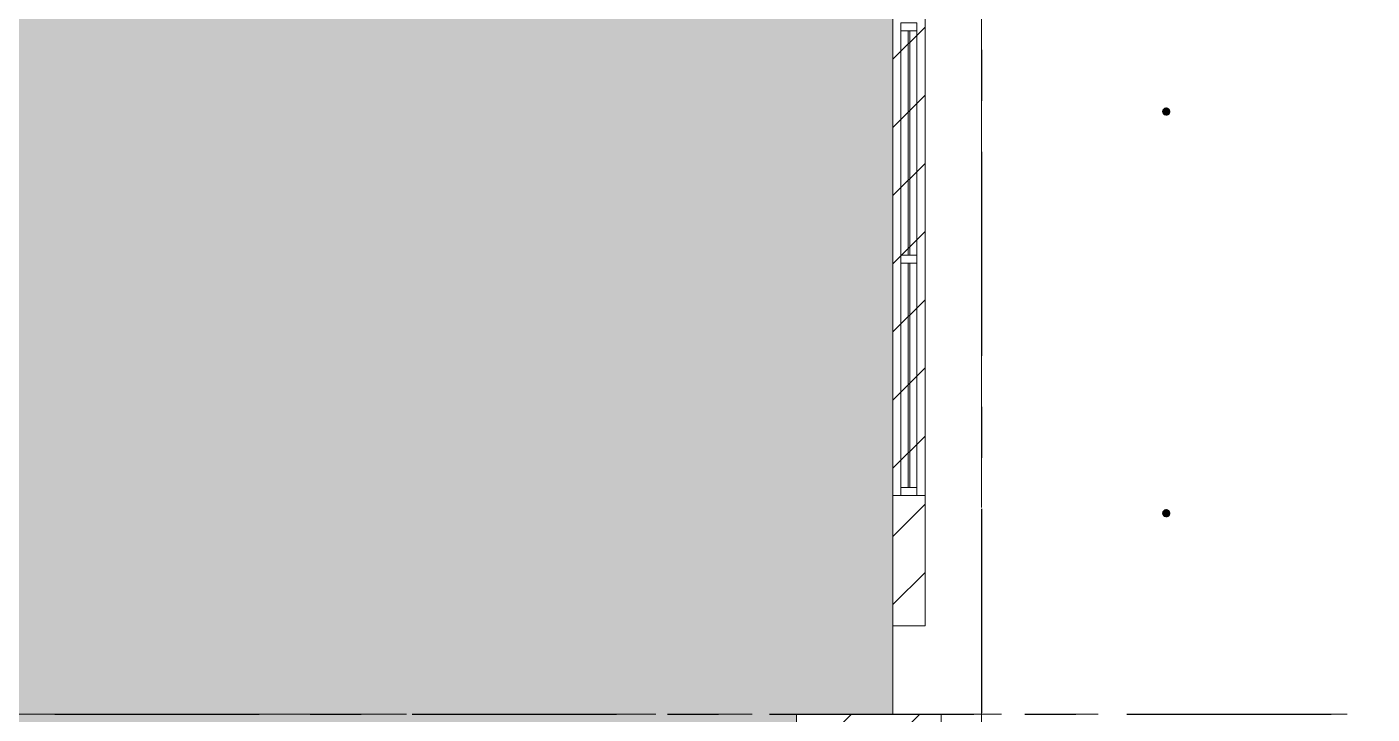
# Model space of a CAD drawing. Header units: millimetres. Extents: x -4000 to 187956, y -58990 to 162485.
# Drawn here: x 54564 to 62930, y 55450 to 59727 of the extents above; entities that cross this region are included whole.
import ezdxf

# ---------------------------------------------------------------- set-up
doc = ezdxf.new("R2010")
doc.units = ezdxf.units.MM
for name, pattern in [('Dash 1_16_', [317.5, 158.75, -158.75]), ('Grid Line', [2222.5, 1270, -317.5, 317.5, -317.5]), ('Grid Line 12_5mm', [2150, 1250, -300, 300, -300])]:
    doc.linetypes.add(name, pattern=pattern)
for name, color, linetype, lineweight in [('A-FLOR', 192, 'Continuous', 13), ('A-FLOR-PATT', 8, 'Continuous', 13), ('A-GLAZ-CURT', 52, 'Continuous', 9), ('A-GLAZ-CWMG', 51, 'Continuous', 9), ('A-WALL', 113, 'Continuous', 13), ('A-WALL-PATT', 111, 'Continuous', 13), ('F-SPRN', 3, 'Continuous', 9), ('P-PIPE', 3, 'Continuous', 9), ('P-PIPE-CNTR', 3, 'Continuous', 9), ('S-GRID', 1, 'Continuous', 30)]:
    doc.layers.add(name, color=color, linetype=linetype, lineweight=lineweight)
pattern_1 = [(45, (0, 0), (-212.132, 212.132), [])]

# ---------------------------------------------------------------- blocks, each defined once
blk = doc.blocks.new('System Panel - System Panel1-380615-0_000')
at = {"layer": 'A-GLAZ-CURT', "color": 253}
for p, q in [((-698, 5), (698, 5)), ((698, -5), (-698, -5))]:
    blk.add_line(p, q, dxfattribs=at)
at = {"layer": 'A-GLAZ-CURT', "color": 254}
for p, q in [((698, 5), (-698, 5)), ((-698, -5), (-698, 5)), ((-698, 5), (-698, -5)), ((698, 5), (698, -5)), ((698, 5), (698, -5)), ((-698, -5), (698, -5))]:
    blk.add_line(p, q, dxfattribs=at)
blk = doc.blocks.new('Rectangular Mullion - 50 x 100-347488-0_000')
at = {"layer": 'A-GLAZ-CWMG', "color": 252}
for p, q in [((50899.9, 48256.2), (50999.9, 48256.2)), ((50899.9, 46860.2), (50899.9, 48256.2)), ((50999.9, 48256.2), (50999.9, 46860.2)), ((50999.9, 46860.2), (50899.9, 46860.2))]:
    blk.add_line(p, q, dxfattribs=at)
at = {"layer": 'A-GLAZ-CWMG', "color": 254}
for p, q in [((50999.9, 48256.2), (50899.9, 48256.2)), ((50899.9, 46860.2), (50999.9, 46860.2))]:
    blk.add_line(p, q, dxfattribs=at)
at = {"layer": 'A-GLAZ-CWMG', "color": 253}
for p, q in [((50899.9, 48256.2), (50899.9, 46860.2)), ((50999.9, 48256.2), (50999.9, 46860.2))]:
    blk.add_line(p, q, dxfattribs=at)
blk = doc.blocks.new('Rectangular Mullion - 50 x 100-347489-0_000')
at = {"layer": 'A-GLAZ-CWMG', "color": 254}
for p, q in [((50899.9, 54040.2), (50944.9, 54040.2)), ((50944.9, 54040.2), (50899.9, 54040.2)), ((50899.9, 54040.2), (50899.9, 52644.2)), ((50944.9, 54040.2), (50954.9, 54040.2)), ((50954.9, 54040.2), (50999.9, 54040.2)), ((50999.9, 54040.2), (50954.9, 54040.2)), ((50999.9, 52644.2), (50999.9, 54040.2)), ((50899.9, 52644.2), (50944.9, 52644.2)), ((50944.9, 52644.2), (50899.9, 52644.2)), ((50954.9, 52644.2), (50944.9, 52644.2)), ((50954.9, 52644.2), (50999.9, 52644.2)), ((50999.9, 52644.2), (50954.9, 52644.2))]:
    blk.add_line(p, q, dxfattribs=at)
at = {"layer": 'A-GLAZ-CWMG', "color": 253}
for p, q in [((50899.9, 52644.2), (50899.9, 54040.2)), ((50999.9, 52644.2), (50999.9, 54040.2))]:
    blk.add_line(p, q, dxfattribs=at)
at = {"layer": 'A-GLAZ-CWMG', "color": 50}
for p, q in [((50954.9, 54040.2), (50944.9, 54040.2)), ((50944.9, 52644.2), (50954.9, 52644.2))]:
    blk.add_line(p, q, dxfattribs=at)
blk = doc.blocks.new('Rectangular Mullion - 50 x 100-351169-0_000')
at = {"layer": 'A-GLAZ-CWMG', "color": 253}
for p, q in [((0, 50), (-50, 50)), ((0, -50), (0, 50)), ((-50, -50), (0, -50))]:
    blk.add_line(p, q, dxfattribs=at)
at = {"layer": 'A-GLAZ-CWMG', "color": 254}
for p, q in [((-50, 50), (-50, 5)), ((-50, -5), (-50, -50))]:
    blk.add_line(p, q, dxfattribs=at)
at = {"layer": 'A-GLAZ-CWMG', "color": 252}
for p, q in [((-50, -50), (-50, 50)), ((-50, 50), (0, 50)), ((0, 50), (0, -50)), ((0, -50), (-50, -50))]:
    blk.add_line(p, q, dxfattribs=at)
at = {"layer": 'A-GLAZ-CWMG', "color": 50}
blk.add_line((-50, 5), (-50, -5), dxfattribs=at)
blk = doc.blocks.new('Rectangular Mullion - 50 x 100-V707-0_000')
at = {"layer": 'A-GLAZ-CWMG', "color": 253}
for p, q in [((25, 50), (-25, 50)), ((-25, -50), (25, -50))]:
    blk.add_line(p, q, dxfattribs=at)
at = {"layer": 'A-GLAZ-CWMG', "color": 254}
for p, q in [((-25, 50), (-25, 5)), ((25, 5), (25, 50)), ((-25, -5), (-25, -50)), ((25, -50), (25, -5))]:
    blk.add_line(p, q, dxfattribs=at)
at = {"layer": 'A-GLAZ-CWMG', "color": 252}
for p, q in [((-25, -50), (-25, 50)), ((-25, 50), (25, 50)), ((25, 50), (25, -50)), ((25, -50), (-25, -50))]:
    blk.add_line(p, q, dxfattribs=at)
at = {"layer": 'A-GLAZ-CWMG', "color": 50}
for p, q in [((-25, 5), (-25, -5)), ((25, -5), (25, 5))]:
    blk.add_line(p, q, dxfattribs=at)
blk = doc.blocks.new('Rectangular Mullion - 50 x 100-V708-0_000')
at = {"layer": 'A-GLAZ-CWMG', "color": 253}
for p, q in [((25, 50), (-25, 50)), ((-25, -50), (25, -50))]:
    blk.add_line(p, q, dxfattribs=at)
at = {"layer": 'A-GLAZ-CWMG', "color": 254}
for p, q in [((-25, 50), (-25, 5)), ((25, 5), (25, 50)), ((-25, -5), (-25, -50)), ((25, -50), (25, -5))]:
    blk.add_line(p, q, dxfattribs=at)
at = {"layer": 'A-GLAZ-CWMG', "color": 252}
for p, q in [((-25, -50), (-25, 50)), ((-25, 50), (25, 50)), ((25, 50), (25, -50)), ((25, -50), (-25, -50))]:
    blk.add_line(p, q, dxfattribs=at)
at = {"layer": 'A-GLAZ-CWMG', "color": 50}
for p, q in [((-25, 5), (-25, -5)), ((25, -5), (25, 5))]:
    blk.add_line(p, q, dxfattribs=at)
blk = doc.blocks.new('CMF2_NHAXUONG_A_rvt-1-0_000')
at = {"layer": 'A-FLOR-PATT', "lineweight": 9}
h = blk.add_hatch(dxfattribs=at)
h.set_pattern_fill('FP_27', color=252, style=0, pattern_type=2)
h.set_pattern_definition([(0, (83000, 72469.74), (0, 100), []), (90, (83000, 72469.74), (-200, 200), [100, -700]), (90, (83400, 72569.74), (-200, 200), [100, -700])])
h.paths.add_polyline_path([(51050, 25999.7), (59350, 25999.7), (59350, 35449.7), (59950, 35449.7), (59950, 45449.7), (59350, 45449.7), (59350, 55449.7), (59950, 55449.7), (59950, 64899.7), (51650, 64899.7), (51650, 55449.7), (51050, 55449.7), (51050, 45449.6), (51650, 45449.6), (51650, 35449.6), (51050, 35449.6), (51050, 26448.8)])
h.paths.add_polyline_path([(114950, 25999.7), (114950, 35449.6), (114350, 35449.6), (114350, 45449.6), (114950, 45449.6), (114950, 55449.7), (114350, 55449.7), (114350, 64899.7), (106050, 64899.7), (106050, 55449.7), (106650, 55449.7), (106650, 45449.7), (106050, 45449.7), (106050, 35449.7), (106650, 35449.7), (106650, 25999.7), (111663.5, 25999.7)])
h.paths.add_polyline_path([(109849.8, 29724.6), (107849.8, 29724.6), (107849.8, 31724.6), (109849.8, 31724.6)])
h.paths.add_polyline_path([(56149.8, 29724.6), (56149.8, 31724.6), (58149.8, 31724.6), (58149.8, 29724.6), (57243.6, 29724.6)])
h.paths.add_polyline_path([(111149.8, 39449.6), (111149.8, 41449.6), (113149.8, 41449.6), (113149.8, 39449.6), (111663.5, 39449.6)])
h.paths.add_polyline_path([(52849.8, 39449.6), (52849.8, 41449.6), (54849.8, 41449.6), (54849.8, 39449.6)])
h.paths.add_polyline_path([(109849.8, 49836.2), (107849.8, 49836.2), (107849.8, 51836.2), (109849.8, 51836.2)])
h.paths.add_polyline_path([(57243.6, 49836.2), (56149.8, 49836.2), (56149.8, 51836.2), (58149.8, 51836.2), (58149.8, 49836.2)])
h.paths.add_polyline_path([(51050, 82900), (59350, 82900), (59350, 91449.6), (59950, 91449.6), (59950, 101449.7), (59350, 101449.7), (59350, 111449.7), (59950, 111449.7), (59950, 118899.7), (51650, 118899.7), (51650, 111449.6), (51050, 111449.6), (51050, 101449.7), (51650, 101449.7), (51650, 91449.6), (51050, 91449.6), (51050, 84850.6)])
h.paths.add_polyline_path([(106650, 82900), (114950, 82900), (114950, 91449.6), (114350, 91449.6), (114350, 101449.7), (114950, 101449.7), (114950, 111449.6), (114350, 111449.6), (114350, 118899.7), (106050, 118899.7), (106050, 111449.7), (106650, 111449.7), (106650, 101449.7), (106050, 101449.7), (106050, 91449.6), (106650, 91449.6), (106650, 89522.8)])
h.paths.add_polyline_path([(54850, 95449.6), (52850, 95449.6), (52850, 97449.6), (54850, 97449.6)])
h.paths.add_polyline_path([(111663.5, 95449.6), (111149.6, 95449.6), (111149.6, 97449.6), (113149.6, 97449.6), (113149.6, 95449.6)])
h.paths.add_polyline_path([(57243.6, 105449.7), (56149.6, 105449.7), (56149.6, 107449.7), (58149.6, 107449.7), (58149.6, 105449.7)])
h.paths.add_polyline_path([(109850, 105449.7), (107850, 105449.7), (107850, 107449.7), (109850, 107449.7)])
h.paths.add_polyline_path([(111663.5, 114174.6), (111149.6, 114174.6), (111149.6, 116174.6), (113149.6, 116174.6), (113149.6, 114174.6)])
h.paths.add_polyline_path([(52850, 114174.6), (52850, 116174.6), (54850, 116174.6), (54850, 114174.6)])
at = {"layer": 'A-WALL-PATT', "lineweight": 9}
h = blk.add_hatch(dxfattribs=at)
h.set_pattern_fill('FP_13', color=250, style=0, pattern_type=2)
h.set_pattern_definition(pattern_1)
h.paths.add_polyline_path([(59949.8, 56000), (60149.8, 56000), (60149.8, 64900), (59949.8, 64900), (59949.8, 56817.7)])
h = blk.add_hatch(dxfattribs=at)
h.set_pattern_fill('FP_13', color=250, style=0, pattern_type=2)
h.set_pattern_definition(pattern_1)
h.paths.add_polyline_path([(59549.8, 45650), (59549.8, 55450), (59349.8, 55450), (59349.8, 45650), (59511.1, 45650)])
h = blk.add_hatch(dxfattribs=at)
h.set_pattern_fill('FP_13', color=250, style=0, pattern_type=2)
h.set_pattern_definition(pattern_1)
h.paths.add_polyline_path([(60249.8, 55250), (60249.8, 55450), (59549.8, 55450), (59549.8, 55250)])
at = {"layer": 'A-FLOR', "color": 71, "lineweight": 15}
blk.add_line((59950, 64090.2), (59950, 56810.2), dxfattribs=at)
at = {"layer": 'A-FLOR', "color": 81, "lineweight": 15}
for q in [(59950, 64090.2), (59950, 56000)]:
    blk.add_line((59950, 56810.2), q, dxfattribs=at)
at = {"layer": 'A-FLOR', "color": 93, "lineweight": 15}
for q in [(59950, 56810.2), (59950, 55450)]:
    blk.add_line((59950, 56000), q, dxfattribs=at)
at = {"layer": 'A-FLOR', "color": 94, "lineweight": 15}
blk.add_line((59950, 55450), (59950, 56000), dxfattribs=at)
at = {"layer": 'A-WALL', "color": 90, "lineweight": 15}
for p, q in [((59949.8, 64900), (59949.8, 56000)), ((60149.8, 56000), (60149.8, 64900)), ((59949.8, 56000), (60149.8, 56000)), ((59349.8, 55450), (59349.8, 45650)), ((59549.8, 55450), (59349.8, 55450)), ((60249.8, 55450), (59549.8, 55450)), ((60249.8, 55250), (60249.8, 55450))]:
    blk.add_line(p, q, dxfattribs=at)
at = {"layer": 'A-WALL', "color": 53, "lineweight": 15}
for p, q in [((59949.8, 64090.2), (59949.8, 56810.2)), ((60149.8, 56810.2), (60149.8, 64090.2)), ((60099.8, 56810.2), (59999.8, 56810.2))]:
    blk.add_line(p, q, dxfattribs=at)
at = {"layer": 'A-WALL', "color": 35, "lineweight": 15}
for p, q in [((59949.8, 64090.2), (59949.8, 56810.2)), ((59949.8, 56810.2), (59949.8, 64090.2)), ((60149.8, 64090.2), (60149.8, 56810.2)), ((60149.8, 56810.2), (60149.8, 64090.2)), ((59949.8, 56810.2), (59949.8, 56000)), ((60149.8, 56810.2), (59949.8, 56810.2)), ((59999.8, 56810.2), (59949.8, 56810.2)), ((60149.8, 56810.2), (60099.8, 56810.2)), ((60149.8, 56000), (60149.8, 56810.2)), ((60149.8, 56000), (59949.8, 56000))]:
    blk.add_line(p, q, dxfattribs=at)
at = {"layer": 'S-GRID', "linetype": 'Grid Line 12_5mm', "lineweight": 9}
for p, q in [((60500, 161185.2), (60500, -16487.4)), ((-824.3, 55450), (183641.1, 55450))]:
    blk.add_line(p, q, dxfattribs=at)
at = {"layer": 'A-GLAZ-CURT', "color": 250, "lineweight": 9, "rotation": 269.9999999999999}
for p in [(60049.8, 59004.2), (60049.8, 57558.2)]:
    blk.add_blockref('System Panel - System Panel1-380615-0_000', p, dxfattribs=at)
at = {"layer": 'A-GLAZ-CWMG', "color": 250, "lineweight": 9, "extrusion": (0, 0, -1), "rotation": 270.0000000000001}
for name, p in [('Rectangular Mullion - 50 x 100-V707-0_000', (-60049.8, 59727.2)), ('Rectangular Mullion - 50 x 100-V708-0_000', (-60049.8, 58281.2)), ('Rectangular Mullion - 50 x 100-351169-0_000', (-60049.8, 56810.2))]:
    blk.add_blockref(name, p, dxfattribs=at)
at = {"layer": 'A-GLAZ-CWMG', "color": 250, "lineweight": 9}
for name, p in [('Rectangular Mullion - 50 x 100-347488-0_000', (9099.9, 11446)), ('Rectangular Mullion - 50 x 100-347489-0_000', (9099.9, 5662)), ('Rectangular Mullion - 50 x 100-347488-0_000', (9099.9, 10000)), ('Rectangular Mullion - 50 x 100-347489-0_000', (9099.9, 4216))]:
    blk.add_blockref(name, p, dxfattribs=at)
blk = doc.blocks.new('Sprinkler_Up - DN20-V579-0_000')
at = {"layer": 'F-SPRN', "transparency": 33554534}
for points in [[(-13.5, 0), (-3.9, 0.7), (-1.7, 2.9), (-1.2, 3.5), (-0.6, 4), (0.6, 4), (1.2, 3.5), (1.7, 2.9), (4.6, 0), (22.2, 0), (18, 13.1), (6.9, 21.2), (-6.9, 21.2), (-18, 13.1), (-22.2, 0)], [(0, -21.2), (6.9, -21.2), (18, -13.1), (22.2, 0), (3.9, -0.7), (1.7, -2.9), (1.2, -3.5), (0.6, -4), (-0.6, -4), (-1.2, -3.5), (-1.7, -2.9), (-4.6, 0), (-22.2, 0), (-18, -13.1), (-6.9, -21.2)], [(0, -16.7), (4.3, -16.1), (11.8, -11.8), (16.1, -4.3), (16.1, 4.3), (11.8, 11.8), (8.3, 14.4), (0, 16.7), (-4.3, 16.1), (-11.8, 11.8), (-16.1, 4.3), (-16.1, -4.3), (-11.8, -11.8), (-8.3, -14.4)], [(0, -15.6), (7.8, -13.5), (13.5, -7.8), (15.1, -4), (15.1, 4), (13.5, 7.8), (7.8, 13.5), (0, 15.6), (-7.8, 13.5), (-11, 11), (-15.1, 4), (-15.1, -4), (-11, -11), (-7.8, -13.5)], [(-10.9, -5.5), (-10.9, 5.4), (-14.5, 5.4), (-14.5, -5.5)], [(-7.7, -5.5), (-7.7, 5.4), (-10.9, 5.4), (-10.9, -5.5)], [(0, -5.5), (0, 5.4), (-7.7, 5.4), (-7.7, -5.5)], [(0, 0), (5.7, 0), (2.9, 4.9), (-2.9, 4.9), (-5.7, 0)], [(2.9, -4.9), (5.7, 0), (-5.7, 0), (-2.9, -4.9)], [(-4.6, 0), (4.6, 0), (0, 4.6)], [(0, -4.6), (4.6, 0), (-4.6, 0)], [(0, -2.6), (1.3, 0), (-1.8, 0)], [(-1.3, 0), (1.8, 0), (0, 2.6)], [(7.7, -5.5), (7.7, 5.4), (0, 5.4), (0, -5.5)], [(10.9, -5.5), (10.9, 5.4), (7.7, 5.4), (7.7, -5.5)], [(14.5, -5.5), (14.5, 5.4), (10.9, 5.4), (10.9, -5.5)]]:
    blk.add_hatch(color=1, dxfattribs=at).paths.add_polyline_path(points)
at = {"layer": 'F-SPRN', "color": 1}
for p, q in [((-11.5, 5.4), (-14.5, 5.4)), ((-14.5, 5.4), (-11.3, 5.4)), ((-14.5, 5.4), (-14.5, 3.7)), ((-14.5, 3.3), (-14.5, 0)), ((-11.5, 5.4), (-11.5, 4)), ((-10.9, 1.9), (-10.9, 3.6)), ((-10.8, 5.4), (-8, 5.4)), ((-8.1, 5.4), (-10.8, 5.4)), ((-8.1, 5.4), (-8.1, 2.8)), ((-8.1, 2.5), (-8.1, 0.7)), ((-7.7, 4.8), (-7.7, 2.7)), ((-7.7, 4.8), (-7.7, 2.7)), ((-7.7, 2.1), (-7.7, 0.5)), ((-7.7, 2.1), (-7.7, 0.5)), ((-6.7, 5.4), (-4.7, 5.4)), ((-5.8, 3.8), (-5.8, 2.2)), ((-2.1, 0.1), (-2.1, 0)), ((-2.1, 0), (-2.1, 0)), ((-2.1, 0), (-2.1, -0.1)), ((-1.6, 1.3), (-1.6, 1.3)), ((-0.8, 1.9), (-0.9, 1.9)), ((-0.9, 1.9), (-0.9, 1.9)), ((-0.6, 2), (-0.6, 2)), ((-0.5, 2), (-0.6, 2)), ((-0.4, 2), (-0.5, 2)), ((-0.3, 2.1), (-0.4, 2)), ((0, 2.1), (-0.1, 2.1)), ((0.1, 2.1), (0, 2.1)), ((0.2, 2.1), (0.1, 2.1)), ((0.5, 2), (0.4, 2)), ((0.4, 2), (0.4, 2)), ((1.2, 1.7), (1.1, 1.7)), ((1.3, 1.7), (1.2, 1.7)), ((1.3, 1.6), (1.3, 1.7)), ((1.4, 1.5), (1.3, 1.6)), ((1.5, 1.4), (1.4, 1.5)), ((1.4, 1.5), (1.4, 1.5)), ((2, 0.6), (2, 0.7)), ((2.1, 0), (2.1, 0.1)), ((2.1, 0), (2.1, 0)), ((4.7, 5.4), (6.5, 5.4)), ((7.7, 5.4), (10.8, 5.4)), ((7.7, 5.2), (7.7, 2.7)), ((7.7, 5.2), (7.7, 2.7)), ((7.7, 2.3), (7.7, 0.5)), ((7.7, 2.3), (7.7, 0.5)), ((10.8, 5.4), (8.1, 5.4)), ((8.1, 5.4), (8.1, 2.8)), ((8.1, 2.5), (8.1, 0.4)), ((10.9, 5.4), (14.5, 5.4)), ((10.9, 3.6), (10.9, 0.2)), ((14.5, 5.4), (11.5, 5.4)), ((11.5, 5.4), (11.5, 4)), ((11.5, 3), (11.5, 0.2)), ((14.5, 5.4), (14.5, -5.5)), ((-14.5, -1.3), (-14.5, -3.7)), ((-11.1, -5.5), (-14.5, -5.5)), ((-14.5, -5.5), (-11.5, -5.5)), ((-10.9, -2.6), (-10.9, -1.3)), ((-10.8, -5.5), (-8.1, -5.5)), ((-7.8, -5.5), (-10.8, -5.5)), ((-8.1, -4.2), (-8.1, -5.5)), ((-7.7, -2.7), (-7.7, -4)), ((-7.7, -2.7), (-7.7, -4)), ((-7, -5.5), (-5.8, -5.5)), ((-4.8, -5.5), (-7, -5.5)), ((-5.8, -2.3), (-5.8, -3.8)), ((0, -2.1), (0.1, -2.1)), ((7, -5.5), (4.8, -5.5)), ((5.8, -2.2), (5.8, -3.8)), ((5.8, -5.5), (7, -5.5)), ((7.7, -0.5), (7.7, -2.3)), ((7.7, -0.5), (7.7, -2.3)), ((7.7, -2.7), (7.7, -5.4)), ((7.7, -2.7), (7.7, -5.4)), ((10.8, -5.5), (7.7, -5.5)), ((8.1, -0.4), (8.1, -2.5)), ((8.1, -2.8), (8.1, -5.5)), ((8.1, -5.5), (10.8, -5.5)), ((10.9, -0.2), (10.9, -3.6)), ((14.5, -5.5), (10.9, -5.5)), ((11.5, -0.2), (11.5, -3)), ((11.5, -4), (11.5, -5.5)), ((11.5, -5.5), (14.5, -5.5))]:
    blk.add_line(p, q, dxfattribs=at)
at = {"layer": 'F-SPRN', "color": 1, "flags": 128}
for points in [[(-2, 0.4), (-2.1, 0.3), (-2.1, 0.2), (-2.1, 0.1)], [(-1.9, 0.8), (-1.9, 0.8), (-2, 0.7), (-2, 0.6), (-2, 0.5)], [(-2, 0.5), (-2, 0.5), (-2, 0.4)], [(-1.8, 1), (-1.9, 0.9), (-1.9, 0.8)], [(-1.7, 1.1), (-1.8, 1.1), (-1.8, 1)], [(-1.6, 1.3), (-1.7, 1.2), (-1.7, 1.1)], [(-1.5, 1.5), (-1.5, 1.4), (-1.6, 1.3)], [(-1.4, 1.6), (-1.4, 1.5), (-1.5, 1.5)], [(-1.2, 1.7), (-1.3, 1.6), (-1.4, 1.6)], [(-1.1, 1.8), (-1.2, 1.7), (-1.2, 1.7)], [(-0.9, 1.9), (-1, 1.8), (-1.1, 1.8)], [(-0.6, 2), (-0.7, 2), (-0.8, 1.9)], [(-0.1, 2.1), (-0.1, 2.1), (-0.2, 2.1), (-0.3, 2.1)], [(0.4, 2), (0.3, 2.1), (0.2, 2.1)], [(0.7, 2), (0.6, 2), (0.5, 2)], [(0.8, 1.9), (0.8, 1.9), (0.7, 2)], [(1, 1.8), (0.9, 1.9), (0.8, 1.9)], [(1.1, 1.7), (1.1, 1.8), (1, 1.8)], [(1.6, 1.3), (1.6, 1.4), (1.5, 1.4)], [(1.8, 1), (1.8, 1.1), (1.7, 1.2), (1.7, 1.2), (1.6, 1.3)], [(2, 0.7), (1.9, 0.7), (1.9, 0.8), (1.9, 0.9), (1.8, 1), (1.8, 1)], [(2.1, 0.2), (2.1, 0.3), (2, 0.4), (2, 0.5), (2, 0.6)], [(2.1, 0.1), (2.1, 0.2), (2.1, 0.2)], [(-2.1, -0.1), (-2.1, -0.2), (-2.1, -0.2), (-2.1, -0.3)], [(-2.1, -0.3), (-2, -0.4), (-2, -0.5), (-2, -0.6), (-2, -0.7), (-1.9, -0.7), (-1.9, -0.8), (-1.9, -0.9), (-1.8, -1), (-1.8, -1), (-1.8, -1.1), (-1.7, -1.2), (-1.7, -1.2), (-1.6, -1.3), (-1.6, -1.4), (-1.5, -1.4), (-1.4, -1.5), (-1.4, -1.5), (-1.3, -1.6), (-1.3, -1.7), (-1.2, -1.7), (-1.1, -1.7), (-1.1, -1.8), (-1, -1.8), (-0.9, -1.9), (-0.8, -1.9), (-0.8, -1.9), (-0.7, -2), (-0.6, -2), (-0.5, -2), (-0.4, -2), (-0.4, -2), (-0.3, -2.1), (-0.2, -2.1), (-0.1, -2.1), (0, -2.1)], [(0.1, -2.1), (0.1, -2.1), (0.2, -2.1), (0.3, -2.1), (0.4, -2), (0.5, -2), (0.6, -2), (0.6, -2), (0.7, -2), (0.8, -1.9), (0.9, -1.9), (0.9, -1.9), (1, -1.8), (1.1, -1.8), (1.2, -1.7), (1.2, -1.7), (1.3, -1.6), (1.4, -1.6), (1.4, -1.5), (1.5, -1.5), (1.5, -1.4), (1.6, -1.3), (1.6, -1.3), (1.7, -1.2), (1.7, -1.1), (1.8, -1.1), (1.8, -1), (1.9, -0.9), (1.9, -0.8), (1.9, -0.8), (2, -0.7), (2, -0.6), (2, -0.5), (2, -0.5), (2, -0.4), (2.1, -0.3), (2.1, -0.2), (2.1, -0.1), (2.1, 0)]]:
    blk.add_lwpolyline(points, dxfattribs=at)
at = {"layer": 'F-SPRN', "color": 1}
for radius, start, end in [(22.2, 360, 180), (21.9, 165.67731, 179.2615), (21.9, 144.76984, 164.81509), (21.9, 126.69417, 143.27011), (16.7, 167.68021, 180), (16.7, 167.68021, 180), (16.7, 155.38786, 164.96934), (16.7, 155.38786, 164.96934), (15.6, 166.42653, 180), (15.6, 166.42653, 180), (15.6, 150.94093, 165), (15.6, 159.61394, 165), (16.7, 136.72135, 149.93102), (16.7, 136.72135, 149.93102), (15.6, 150.94093, 156.38455), (15.6, 138.42141, 150), (15.6, 138.42141, 150), (21.9, 108.26214, 125.75069), (16.7, 121.41808, 130.57514), (16.7, 121.41808, 130.57514), (15.6, 120.52623, 133.2078), (15.6, 120.52623, 133.2078), (16.7, 106.59952, 120), (16.7, 106.59952, 120), (15.6, 114.43632, 119.98126), (15.6, 114.43632, 119.98126), (21.9, 99.348, 107.90102), (4.63, 155.78319, 180), (4.63, 155.78319, 180), (16.7, 96.41428, 105), (16.7, 96.41428, 105), (4.63, 109.01924, 138.27027), (4.63, 109.01924, 138.27027), (21.9, 90.14502, 98.85032), (15.6, 95.57619, 100.68426), (15.6, 95.57619, 100.68426), (2.56, 109.01924, 168.82781), (2.56, 109.01924, 168.82781), (2.04, 109.01924, 180), (16.7, 83.06841, 90), (16.7, 83.06841, 90), (4.63, 17.95923, 90), (4.63, 17.95923, 90), (3.81, 57.05771, 90), (2.56, 14.55988, 90), (2.56, 14.55988, 90), (2.04, 10.47029, 90), (21.9, 72.55828, 89.46239), (15.6, 75.57295, 80.58917), (15.6, 75.57295, 80.58917), (3.81, 16.16047, 43.83585), (15.6, 67.56142, 74.5481), (15.6, 67.56142, 74.5481), (16.7, 60, 75), (16.7, 60, 75), (15.6, 60.01874, 65.56368), (15.6, 60.01874, 65.56368), (21.9, 54.24931, 71.73786), (15.6, 46.7922, 60), (15.6, 46.7922, 60), (16.7, 49.42486, 58.58192), (16.7, 49.42486, 58.58192), (15.6, 30, 41.57859), (15.6, 30, 41.57859), (16.7, 30, 43.27865), (16.7, 30, 43.27865), (21.9, 36.72989, 53.30583), (15.6, 23.61545, 29.56463), (15.6, 15, 29.56463), (15.6, 15, 20.38606), (16.7, 15, 24.61214), (16.7, 15, 24.61214), (15.6, 360, 13.66176), (15.6, 0, 13.66176), (16.7, 360, 12.31979), (16.7, 0, 12.31979), (21.9, 15.18491, 35.23016), (21.9, 0.7385, 14.32269), (22.2, 180, 360), (21.9, 180.7385, 194.32269), (21.9, 195.18491, 215.23016), (21.9, 216.72989, 233.30583), (16.7, 180, 192.31979), (16.7, 180, 192.31979), (16.7, 195.03066, 204.61214), (16.7, 195.03066, 204.61214), (15.6, 181.90822, 193.66176), (15.6, 181.90822, 193.66176), (15.6, 197.33389, 209.56463), (15.6, 197.33389, 209.56463), (16.7, 210.06898, 223.27865), (16.7, 210.06898, 223.27865), (15.6, 212.54719, 221.57859), (15.6, 212.54719, 221.57859), (21.9, 234.24931, 251.73786), (16.7, 229.42486, 238.58192), (16.7, 229.42486, 238.58192), (15.6, 233.79501, 240), (15.6, 233.79501, 240), (16.7, 240, 255), (16.7, 240, 255), (15.6, 240.01874, 254.5481), (15.6, 240.01874, 254.5481), (21.9, 252.55828, 269.46239), (4.63, 197.95923, 0), (4.63, 197.95923, 270), (15.6, 255, 267.63996), (15.6, 255, 267.63996), (3.81, 196.16047, 270), (2.56, 191.16773, 0), (2.56, 191.16773, 360), (2.04, 190.47029, 0), (16.7, 263.06841, 270), (16.7, 263.06841, 270), (4.63, 270, 360), (3.81, 270, 360), (21.9, 270.14502, 278.85032), (15.6, 275.57619, 280.68426), (15.6, 275.57619, 280.68426), (16.7, 276.41428, 285), (16.7, 276.41428, 285), (21.9, 279.348, 287.90102), (16.7, 286.59952, 300), (16.7, 286.59952, 300), (15.6, 294.43632, 299.98126), (15.6, 294.43632, 299.98126), (21.9, 288.26214, 305.75069), (15.6, 300, 313.2078), (15.6, 300, 313.2078), (16.7, 301.41808, 310.57514), (16.7, 301.41808, 310.57514), (15.6, 318.42141, 330), (15.6, 318.42141, 330), (16.7, 316.72135, 330), (16.7, 316.72135, 330), (21.9, 306.69417, 323.27011), (15.6, 330.43537, 345), (15.6, 330.43537, 336.38455), (15.6, 339.61394, 345), (15.6, 346.33824, 360), (15.6, 346.33824, 360), (16.7, 335.38786, 345), (16.7, 335.38786, 345), (16.7, 347.68021, 360), (16.7, 347.68021, 360), (21.9, 324.76984, 344.81509), (21.9, 345.67731, 359.2615)]:
    blk.add_arc((0, 0), radius, start, end, dxfattribs=at)
blk = doc.blocks.new('Sprinkler_Up - DN20-V580-0_000')
at = {"layer": 'F-SPRN', "transparency": 33554534}
for points in [[(-13.5, 0), (-3.9, 0.7), (-1.7, 2.9), (-1.2, 3.5), (-0.6, 4), (0.6, 4), (1.2, 3.5), (1.7, 2.9), (4.6, 0), (22.2, 0), (18, 13.1), (6.9, 21.2), (-6.9, 21.2), (-18, 13.1), (-22.2, 0)], [(0, -21.2), (6.9, -21.2), (18, -13.1), (22.2, 0), (3.9, -0.7), (1.7, -2.9), (1.2, -3.5), (0.6, -4), (-0.6, -4), (-1.2, -3.5), (-1.7, -2.9), (-4.6, 0), (-22.2, 0), (-18, -13.1), (-6.9, -21.2)], [(0, -16.7), (4.3, -16.1), (11.8, -11.8), (16.1, -4.3), (16.1, 4.3), (11.8, 11.8), (8.3, 14.4), (0, 16.7), (-4.3, 16.1), (-11.8, 11.8), (-16.1, 4.3), (-16.1, -4.3), (-11.8, -11.8), (-8.3, -14.4)], [(0, -15.6), (7.8, -13.5), (13.5, -7.8), (15.1, -4), (15.1, 4), (13.5, 7.8), (7.8, 13.5), (0, 15.6), (-7.8, 13.5), (-11, 11), (-15.1, 4), (-15.1, -4), (-11, -11), (-7.8, -13.5)], [(-10.9, -5.5), (-10.9, 5.4), (-14.5, 5.4), (-14.5, -5.5)], [(-7.7, -5.5), (-7.7, 5.4), (-10.9, 5.4), (-10.9, -5.5)], [(0, -5.5), (0, 5.4), (-7.7, 5.4), (-7.7, -5.5)], [(0, 0), (5.7, 0), (2.9, 4.9), (-2.9, 4.9), (-5.7, 0)], [(2.9, -4.9), (5.7, 0), (-5.7, 0), (-2.9, -4.9)], [(0, 0), (4.6, 0), (0, 4.6), (-4.6, 0)], [(0, -4.6), (4.6, 0), (-4.6, 0)], [(0, -2.6), (1.3, 0), (-1.8, 0)], [(-1.3, 0), (1.8, 0), (0, 2.6)], [(7.7, -5.5), (7.7, 5.4), (0, 5.4), (0, -5.5)], [(10.9, -5.5), (10.9, 5.4), (7.7, 5.4), (7.7, -5.5)], [(14.5, -5.5), (14.5, 5.4), (10.9, 5.4), (10.9, -5.5)]]:
    blk.add_hatch(color=1, dxfattribs=at).paths.add_polyline_path(points)
at = {"layer": 'F-SPRN', "color": 1}
for p, q in [((-11.5, 5.4), (-14.5, 5.4)), ((-14.5, 5.4), (-11.3, 5.4)), ((-14.5, 5.4), (-14.5, 3.7)), ((-14.5, 3.3), (-14.5, 0)), ((-11.5, 5.4), (-11.5, 4)), ((-10.9, 1.9), (-10.9, 3.6)), ((-10.8, 5.4), (-8, 5.4)), ((-8.1, 5.4), (-10.8, 5.4)), ((-8.1, 5.4), (-8.1, 2.8)), ((-8.1, 2.5), (-8.1, 0.7)), ((-7.7, 4.8), (-7.7, 2.7)), ((-7.7, 4.8), (-7.7, 2.7)), ((-7.7, 2.1), (-7.7, 0.5)), ((-7.7, 2.1), (-7.7, 0.5)), ((-6.7, 5.4), (-4.7, 5.4)), ((-5.8, 3.8), (-5.8, 2.2)), ((-2.1, 0.1), (-2.1, 0)), ((-2.1, 0), (-2.1, 0)), ((-2.1, 0), (-2.1, -0.1)), ((-1.9, 0.8), (-2, 0.7)), ((-2, 0.7), (-2, 0.6)), ((-1.7, 1.1), (-1.8, 1.1)), ((-1.7, 1.2), (-1.7, 1.1)), ((-1.5, 1.4), (-1.6, 1.3)), ((-1.4, 1.5), (-1.5, 1.5)), ((-1.5, 1.5), (-1.5, 1.4)), ((-1.4, 1.6), (-1.4, 1.5)), ((-0.8, 1.9), (-0.9, 1.9)), ((-0.9, 1.9), (-0.9, 1.9)), ((-0.5, 2), (-0.6, 2)), ((-0.6, 2), (-0.6, 2)), ((0, 2.1), (-0.1, 2.1)), ((-0.1, 2.1), (-0.1, 2.1)), ((0.1, 2.1), (0, 2.1)), ((0.4, 2), (0.4, 2)), ((0.8, 1.9), (0.7, 2)), ((0.9, 1.9), (0.8, 1.9)), ((0.8, 1.9), (0.8, 1.9)), ((1, 1.8), (0.9, 1.9)), ((1.1, 1.8), (1, 1.8)), ((1.1, 1.7), (1.1, 1.8)), ((1.6, 1.4), (1.5, 1.4)), ((1.6, 1.3), (1.6, 1.4)), ((1.7, 1.2), (1.6, 1.3)), ((2, 0.6), (2, 0.7)), ((2, 0.5), (2, 0.6)), ((2.1, 0), (2.1, 0.1)), ((2.1, 0), (2.1, 0)), ((4.7, 5.4), (6.5, 5.4)), ((7.7, 5.4), (10.8, 5.4)), ((7.7, 5.2), (7.7, 2.7)), ((7.7, 5.2), (7.7, 2.7)), ((7.7, 2.3), (7.7, 0.5)), ((7.7, 2.3), (7.7, 0.5)), ((10.8, 5.4), (8.1, 5.4)), ((8.1, 5.4), (8.1, 2.8)), ((8.1, 2.5), (8.1, 0.4)), ((10.9, 5.4), (14.5, 5.4)), ((10.9, 3.6), (10.9, 0.2)), ((14.5, 5.4), (11.5, 5.4)), ((11.5, 5.4), (11.5, 4)), ((11.5, 3), (11.5, 0.2)), ((14.5, 5.4), (14.5, -5.5)), ((-14.5, -1.3), (-14.5, -3.7)), ((-11.1, -5.5), (-14.5, -5.5)), ((-14.5, -5.5), (-11.5, -5.5)), ((-10.9, -2.6), (-10.9, -1.3)), ((-10.8, -5.5), (-8.1, -5.5)), ((-7.8, -5.5), (-10.8, -5.5)), ((-8.1, -4.2), (-8.1, -5.5)), ((-7.7, -2.7), (-7.7, -4)), ((-7.7, -2.7), (-7.7, -4)), ((-7, -5.5), (-5.8, -5.5)), ((-4.8, -5.5), (-7, -5.5)), ((-5.8, -2.3), (-5.8, -3.8)), ((-2.1, -0.1), (-2.1, -0.2)), ((-2.1, -0.2), (-2.1, -0.2)), ((-2.1, -0.2), (-2.1, -0.3)), ((0, -2.1), (0.1, -2.1)), ((7, -5.5), (4.8, -5.5)), ((5.8, -2.2), (5.8, -3.8)), ((5.8, -5.5), (7, -5.5)), ((7.7, -0.5), (7.7, -2.3)), ((7.7, -0.5), (7.7, -2.3)), ((7.7, -2.7), (7.7, -5.4)), ((7.7, -2.7), (7.7, -5.4)), ((10.8, -5.5), (7.7, -5.5)), ((8.1, -0.4), (8.1, -2.5)), ((8.1, -2.8), (8.1, -5.5)), ((8.1, -5.5), (10.8, -5.5)), ((10.9, -0.2), (10.9, -3.6)), ((14.5, -5.5), (10.9, -5.5)), ((11.5, -0.2), (11.5, -3)), ((11.5, -4), (11.5, -5.5)), ((11.5, -5.5), (14.5, -5.5))]:
    blk.add_line(p, q, dxfattribs=at)
at = {"layer": 'F-SPRN', "color": 1, "flags": 128}
for points in [[(-2, 0.5), (-2, 0.4), (-2.1, 0.3)], [(-2.1, 0.3), (-2.1, 0.2), (-2.1, 0.1)], [(-2, 0.6), (-2, 0.5), (-2, 0.5)], [(-1.8, 1.1), (-1.8, 1), (-1.9, 0.9)], [(-1.9, 0.9), (-1.9, 0.8), (-1.9, 0.8)], [(-1.6, 1.3), (-1.6, 1.3), (-1.7, 1.2)], [(-0.9, 1.9), (-1, 1.8), (-1.1, 1.8), (-1.2, 1.7), (-1.2, 1.7), (-1.3, 1.6), (-1.4, 1.6)], [(-0.6, 2), (-0.7, 2), (-0.8, 1.9)], [(-0.1, 2.1), (-0.2, 2.1), (-0.3, 2.1), (-0.4, 2), (-0.5, 2)], [(0.4, 2), (0.3, 2.1), (0.2, 2.1), (0.1, 2.1)], [(0.7, 2), (0.6, 2), (0.5, 2), (0.4, 2)], [(1.3, 1.7), (1.2, 1.7), (1.1, 1.7)], [(1.4, 1.5), (1.3, 1.6), (1.3, 1.7)], [(1.5, 1.4), (1.4, 1.5), (1.4, 1.5)], [(1.9, 0.9), (1.8, 1), (1.8, 1), (1.8, 1.1), (1.7, 1.2), (1.7, 1.2)], [(2, 0.7), (1.9, 0.7), (1.9, 0.8), (1.9, 0.9)], [(2.1, 0.1), (2.1, 0.2), (2.1, 0.2), (2.1, 0.3), (2, 0.4), (2, 0.5)], [(-2.1, -0.3), (-2, -0.4), (-2, -0.5), (-2, -0.6), (-2, -0.7), (-1.9, -0.7), (-1.9, -0.8), (-1.9, -0.9), (-1.8, -1), (-1.8, -1), (-1.8, -1.1), (-1.7, -1.2), (-1.7, -1.2), (-1.6, -1.3), (-1.6, -1.4), (-1.5, -1.4), (-1.4, -1.5), (-1.4, -1.5), (-1.3, -1.6), (-1.3, -1.7), (-1.2, -1.7), (-1.1, -1.7), (-1.1, -1.8), (-1, -1.8), (-0.9, -1.9), (-0.8, -1.9), (-0.8, -1.9), (-0.7, -2), (-0.6, -2), (-0.5, -2), (-0.4, -2), (-0.4, -2), (-0.3, -2.1), (-0.2, -2.1), (-0.1, -2.1), (0, -2.1)], [(0.1, -2.1), (0.1, -2.1), (0.2, -2.1), (0.3, -2.1), (0.4, -2), (0.5, -2), (0.6, -2), (0.6, -2), (0.7, -2), (0.8, -1.9), (0.9, -1.9), (0.9, -1.9), (1, -1.8), (1.1, -1.8), (1.2, -1.7), (1.2, -1.7), (1.3, -1.6), (1.4, -1.6), (1.4, -1.5), (1.5, -1.5), (1.5, -1.4), (1.6, -1.3), (1.6, -1.3), (1.7, -1.2), (1.7, -1.1), (1.8, -1.1), (1.8, -1), (1.9, -0.9), (1.9, -0.8), (1.9, -0.8), (2, -0.7), (2, -0.6), (2, -0.5), (2, -0.5), (2, -0.4), (2.1, -0.3), (2.1, -0.2), (2.1, -0.1), (2.1, 0)]]:
    blk.add_lwpolyline(points, dxfattribs=at)
at = {"layer": 'F-SPRN', "color": 1}
for radius, start, end in [(22.2, 360, 180), (21.9, 165.67731, 179.2615), (21.9, 144.76984, 164.81509), (21.9, 126.69417, 143.27011), (16.7, 167.68021, 180), (16.7, 167.68021, 180), (16.7, 155.38786, 164.96934), (16.7, 155.38786, 164.96934), (15.6, 166.42653, 180), (15.6, 166.42653, 180), (15.6, 150.94093, 165), (15.6, 159.61394, 165), (16.7, 136.72135, 149.93102), (16.7, 136.72135, 149.93102), (15.6, 150.94093, 156.38455), (15.6, 138.42141, 150), (15.6, 138.42141, 150), (21.9, 108.26214, 125.75069), (16.7, 121.41808, 130.57514), (16.7, 121.41808, 130.57514), (15.6, 120.52623, 133.2078), (15.6, 120.52623, 133.2078), (16.7, 106.59952, 120), (16.7, 106.59952, 120), (15.6, 114.43632, 119.98126), (15.6, 114.43632, 119.98126), (21.9, 99.348, 107.90102), (4.63, 155.78319, 180), (4.63, 155.78319, 180), (16.7, 96.41428, 105), (16.7, 96.41428, 105), (4.63, 109.01924, 138.27027), (4.63, 109.01924, 138.27027), (21.9, 90.14502, 98.85032), (15.6, 95.57619, 100.68426), (15.6, 95.57619, 100.68426), (2.56, 109.01924, 168.82781), (2.56, 109.01924, 168.82781), (2.04, 109.01924, 180), (16.7, 83.06841, 90), (16.7, 83.06841, 90), (4.63, 17.95923, 90), (4.63, 17.95923, 90), (3.81, 57.05771, 90), (2.56, 14.55988, 90), (2.56, 14.55988, 90), (2.04, 10.47029, 90), (21.9, 72.55828, 89.46239), (15.6, 75.57295, 80.58917), (15.6, 75.57295, 80.58917), (3.81, 16.16047, 43.83585), (15.6, 67.56142, 74.5481), (15.6, 67.56142, 74.5481), (16.7, 60, 75), (16.7, 60, 75), (15.6, 60.01874, 65.56368), (15.6, 60.01874, 65.56368), (21.9, 54.24931, 71.73786), (15.6, 46.7922, 60), (15.6, 46.7922, 60), (16.7, 49.42486, 58.58192), (16.7, 49.42486, 58.58192), (15.6, 30, 41.57859), (15.6, 30, 41.57859), (16.7, 30, 43.27865), (16.7, 30, 43.27865), (21.9, 36.72989, 53.30583), (15.6, 23.61545, 29.56463), (15.6, 15, 29.56463), (15.6, 15, 20.38606), (16.7, 15, 24.61214), (16.7, 15, 24.61214), (15.6, 360, 13.66176), (15.6, 0, 13.66176), (16.7, 360, 12.31979), (16.7, 0, 12.31979), (21.9, 15.18491, 35.23016), (21.9, 0.7385, 14.32269), (22.2, 180, 360), (21.9, 180.7385, 194.32269), (21.9, 195.18491, 215.23016), (21.9, 216.72989, 233.30583), (16.7, 180, 192.31979), (16.7, 180, 192.31979), (16.7, 195.03066, 204.61214), (16.7, 195.03066, 204.61214), (15.6, 181.90822, 193.66176), (15.6, 181.90822, 193.66176), (15.6, 197.33389, 209.56463), (15.6, 197.33389, 209.56463), (16.7, 210.06898, 223.27865), (16.7, 210.06898, 223.27865), (15.6, 212.54719, 221.57859), (15.6, 212.54719, 221.57859), (21.9, 234.24931, 251.73786), (16.7, 229.42486, 238.58192), (16.7, 229.42486, 238.58192), (15.6, 233.79501, 240), (15.6, 233.79501, 240), (16.7, 240, 255), (16.7, 240, 255), (15.6, 240.01874, 254.5481), (15.6, 240.01874, 254.5481), (21.9, 252.55828, 269.46239), (4.63, 197.95923, 0), (4.63, 197.95923, 270), (15.6, 255, 267.63996), (15.6, 255, 267.63996), (3.81, 196.16047, 360), (2.56, 191.16773, 0), (2.56, 191.16773, 360), (2.04, 190.47029, 0), (16.7, 263.06841, 270), (16.7, 263.06841, 270), (4.63, 270, 360), (21.9, 270.14502, 278.85032), (15.6, 275.57619, 280.68426), (15.6, 275.57619, 280.68426), (16.7, 276.41428, 285), (16.7, 276.41428, 285), (21.9, 279.348, 287.90102), (16.7, 286.59952, 300), (16.7, 286.59952, 300), (15.6, 294.43632, 299.98126), (15.6, 294.43632, 299.98126), (21.9, 288.26214, 305.75069), (15.6, 300, 313.2078), (15.6, 300, 313.2078), (16.7, 301.41808, 310.57514), (16.7, 301.41808, 310.57514), (15.6, 318.42141, 330), (15.6, 318.42141, 330), (16.7, 316.72135, 330), (16.7, 316.72135, 330), (21.9, 306.69417, 323.27011), (15.6, 330.43537, 345), (15.6, 330.43537, 336.38455), (15.6, 339.61394, 345), (15.6, 346.33824, 360), (15.6, 346.33824, 360), (16.7, 335.38786, 345), (16.7, 335.38786, 345), (16.7, 347.68021, 360), (16.7, 347.68021, 360), (21.9, 324.76984, 344.81509), (21.9, 345.67731, 359.2615)]:
    blk.add_arc((0, 0), radius, start, end, dxfattribs=at)
blk = doc.blocks.new('Steel_Transition_Threaded_HoaPhat - Standard-V858-0_000')
at = {"layer": 'P-PIPE', "lineweight": 13, "transparency": 33554534}
h = blk.add_hatch(color=1, dxfattribs=at)
h.paths.add_polyline_path([(49550, 126427.6), (49555.8, 126428.4), (49561.3, 126430.6), (49565.9, 126434.2), (49569.5, 126438.8), (49571.7, 126444.3), (49572.5, 126450.1), (49571.7, 126455.9), (49569.5, 126461.3), (49565.9, 126466), (49561.3, 126469.6), (49555.8, 126471.8), (49550, 126472.6), (49544.2, 126471.8), (49538.8, 126469.6), (49534.1, 126466), (49530.5, 126461.3), (49528.3, 126455.9), (49527.5, 126450.1), (49528.3, 126444.3), (49530.5, 126438.8), (49534.1, 126434.2), (49538.8, 126430.6), (49544.2, 126428.4)])
h.paths.add_polyline_path([(49550, 126430), (49544.8, 126430.7), (49540, 126432.7), (49535.8, 126435.9), (49532.6, 126440), (49530.6, 126444.9), (49529.9, 126450.1), (49530.6, 126455.3), (49532.6, 126460.1), (49535.8, 126464.3), (49540, 126467.5), (49544.8, 126469.5), (49550, 126470.2), (49555.2, 126469.5), (49560.1, 126467.5), (49564.2, 126464.3), (49567.4, 126460.1), (49569.4, 126455.3), (49570.1, 126450.1), (49569.4, 126444.9), (49567.4, 126440), (49564.2, 126435.9), (49560.1, 126432.7), (49555.2, 126430.7)])
for points in [[(49529.9, 126450.1), (49533.6, 126450.1), (49535.8, 126458.3), (49541.8, 126464.3), (49550, 126466.5), (49558.2, 126464.3), (49564.2, 126458.3), (49566.4, 126450.1), (49570.1, 126450.1), (49569.4, 126455.3), (49567.4, 126460.1), (49564.2, 126464.3), (49560.1, 126467.5), (49555.2, 126469.5), (49550, 126470.2), (49544.8, 126469.5), (49540, 126467.5), (49535.8, 126464.3), (49532.6, 126460.1), (49530.6, 126455.3)], [(49550, 126430), (49555.2, 126430.7), (49560.1, 126432.7), (49564.2, 126435.9), (49567.4, 126440), (49569.4, 126444.9), (49570.1, 126450.1), (49566.4, 126450.1), (49564.2, 126441.9), (49558.2, 126435.9), (49550, 126433.7), (49541.8, 126435.9), (49535.8, 126441.9), (49533.6, 126450.1), (49529.9, 126450.1), (49530.6, 126444.9), (49532.6, 126440), (49535.8, 126435.9), (49540, 126432.7), (49544.8, 126430.7)], [(49550, 126431.6), (49554.8, 126432.2), (49559.3, 126434.1), (49563.1, 126437), (49566, 126440.8), (49567.9, 126445.3), (49568.5, 126450.1), (49567.9, 126454.9), (49566, 126459.3), (49563.1, 126463.2), (49559.3, 126466.1), (49554.8, 126468), (49550, 126468.6), (49545.2, 126468), (49540.8, 126466.1), (49536.9, 126463.2), (49534, 126459.3), (49532.1, 126454.9), (49531.5, 126450.1), (49532.1, 126445.3), (49534, 126440.8), (49536.9, 126437), (49540.8, 126434.1), (49545.2, 126432.2)]]:
    blk.add_hatch(color=1, dxfattribs=at).paths.add_polyline_path(points)
at = {"layer": 'P-PIPE', "color": 20, "lineweight": 13}
for radius, start, end in [(22.5, 0, 180), (22.5, 0, 180), (22.5, 180, 0), (22.5, 180, 0), (20.1, 166.04994, 180), (20.1, 180, 193.95006), (20.1, 150, 162.74488), (20.1, 197.25512, 210), (18.5, 166.59392, 180), (18.5, 166.59392, 180), (18.5, 180, 193.40608), (18.5, 180, 193.40608), (18.5, 157.6232, 165), (18.5, 157.6232, 165), (18.5, 195, 202.3768), (18.5, 195, 202.3768), (20.1, 128.8856, 148.15532), (20.1, 211.84468, 231.1144), (16.4, 180.81064, 191.45326), (16.4, 168.54674, 175.16067), (18.5, 136.42974, 150), (18.5, 136.42974, 150), (18.5, 210, 223.57026), (18.5, 210, 223.57026), (16.4, 158.0319, 163.50595), (16.4, 141.9681, 150), (16.4, 210.66354, 218.0319), (18.5, 123.49758, 133.20406), (18.5, 123.49758, 133.20406), (18.5, 226.79594, 236.50242), (18.5, 226.79594, 236.50242), (20.1, 109.68592, 125.00431), (20.1, 234.99569, 255), (16.4, 230.47333, 236.63885), (16.4, 121.07383, 126.45372), (18.5, 106.81896, 120), (18.5, 106.81896, 120), (18.5, 240, 255), (18.5, 240, 255), (16.4, 113.40447, 120), (16.4, 240, 246.59553), (16.4, 246.9681, 255), (16.4, 107.46566, 111.9681), (20.1, 100.99748, 105), (20.1, 255.0607, 267.9279), (18.5, 91.43525, 103.20464), (18.5, 91.43525, 103.20464), (16.4, 96.21321, 104.60424), (18.5, 258.09865, 270), (18.5, 258.09865, 270), (20.1, 90.52458, 98.50889), (16.4, 264.1652, 268.50595), (18.5, 78.09865, 90), (18.5, 78.09865, 90), (20.1, 270.52458, 278.50889), (18.5, 271.43525, 283.20464), (18.5, 271.43525, 283.20464), (20.1, 75.0607, 87.9279), (16.4, 276.45372, 283.90628), (20.1, 280.99748, 285), (16.4, 66.9681, 75), (18.5, 60, 75), (18.5, 60, 75), (16.4, 287.46566, 291.9681), (20.1, 54.99569, 75), (18.5, 286.81896, 300), (18.5, 286.81896, 300), (16.4, 293.40447, 300), (20.1, 289.68592, 305.00431), (18.5, 46.79594, 56.50242), (18.5, 46.79594, 56.50242), (18.5, 303.49758, 313.20406), (18.5, 303.49758, 313.20406), (20.1, 31.84468, 51.1144), (20.1, 308.8856, 328.15532), (16.4, 30, 38.0319), (18.5, 30, 43.57026), (18.5, 30, 43.57026), (18.5, 316.42974, 330), (18.5, 316.42974, 330), (16.4, 338.0319, 342.86912), (16.4, 0, 8.0319), (16.4, 351.9681, 0), (18.5, 15, 22.3768), (18.5, 15, 22.3768), (18.5, 337.6232, 345), (18.5, 337.6232, 345), (20.1, 17.25512, 30), (20.1, 330, 342.74488), (18.5, 0, 13.40608), (18.5, 0, 13.40608), (18.5, 346.59392, 0), (18.5, 346.59392, 0), (20.1, 0, 13.95006), (20.1, 346.04994, 0)]:
    blk.add_arc((49550, 126450.1), radius, start, end, dxfattribs=at)

msp = doc.modelspace()

# ---------------------------------------------------------------- block references
at = {"lineweight": 5}
msp.add_blockref('CMF2_NHAXUONG_A_rvt-1-0_000', (0, 0), dxfattribs=at)

# ---------------------------------------------------------------- next in the draw order: hatches: boundary and pattern name
at = {"layer": 'P-PIPE', "transparency": 33554534}
for points in [[(61641.7, 59185.6), (61642.8, 59187.6), (61641.7, 59191.7), (61642.8, 59195.9), (61645.8, 59199), (61657.2, 59204.3), (61658.4, 59208.4), (61657.2, 59212.6), (61655.9, 59214.3), (61650, 59216.8), (61641.7, 59214.6), (61635.5, 59208.4), (61633.3, 59200.1), (61635.5, 59191.7), (61638.2, 59188.3)], [(61650, 59183.4), (61658.4, 59185.6), (61661.8, 59188.3), (61666.1, 59195.8), (61666.1, 59204.4), (61661.8, 59211.9), (61658.4, 59214.6), (61650, 59216.8), (61645.7, 59216.2), (61638.2, 59211.9), (61633.9, 59204.4), (61633.9, 59195.8), (61638.2, 59188.3), (61641.7, 59185.6)], [(61641.7, 56685.6), (61642.8, 56687.6), (61641.7, 56691.7), (61642.8, 56695.9), (61645.8, 56699), (61657.2, 56704.3), (61658.4, 56708.4), (61657.2, 56712.6), (61655.9, 56714.3), (61650, 56716.8), (61641.7, 56714.6), (61635.5, 56708.4), (61633.3, 56700.1), (61635.5, 56691.7), (61638.2, 56688.3)], [(61650, 56683.4), (61658.4, 56685.6), (61661.8, 56688.3), (61666.1, 56695.8), (61666.1, 56704.4), (61661.8, 56711.9), (61658.4, 56714.6), (61650, 56716.8), (61645.7, 56716.2), (61638.2, 56711.9), (61633.9, 56704.4), (61633.9, 56695.8), (61638.2, 56688.3), (61641.7, 56685.6)]]:
    msp.add_hatch(color=1, dxfattribs=at).paths.add_polyline_path(points)

# ---------------------------------------------------------------- next in the draw order: linework, layer by layer
at = {"layer": 'P-PIPE', "color": 1}
for centre, radius, start, end in [((61650, 59200.1), 16.7, 170.11075, 177.20298), ((61650, 59200.1), 16.7, 182.79702, 189.88925), ((61650, 59200.1), 16.7, 190.21536, 195.24866), ((61650, 59200.1), 16.7, 157.579, 164.27217), ((61650, 59200.1), 16.7, 140.69077, 147.69685), ((61650, 59200.1), 16.7, 231.87263, 237.20298), ((61650, 59191.7), 8.35, 172.0327, 181.54073), ((61650, 59191.7), 8.35, 199.90038, 209.04129), ((61650, 59191.7), 8.35, 131.03659, 150), ((61650, 59200.1), 16.7, 246.89762, 251.0986), ((61650, 59191.7), 8.35, 226.69983, 240.56919), ((61650, 59191.7), 8.35, 115.68061, 125.5287), ((61650, 59200.1), 16.7, 254.71541, 259.67271), ((61650, 59191.7), 8.35, 100.68419, 114.03868), ((61650, 59191.7), 8.35, 249.00268, 259.23689), ((61650, 59191.7), 8.35, 90, 100.68419), ((61650, 59200.1), 16.7, 266.00419, 273.52882), ((61650, 59208.4), 8.35, 270, 280.68419), ((61650, 59208.4), 8.35, 69.00268, 79.23689), ((61650, 59208.4), 8.35, 46.69983, 60.56919), ((61650, 59200.1), 16.7, 284.68823, 289.30822), ((61650, 59208.4), 8.35, 316.31827, 330), ((61650, 59208.4), 8.35, 20.12852, 29.04129), ((61650, 59208.4), 8.35, 8.03848, 17.99182), ((61650, 59200.1), 16.7, 46.03173, 51.87263), ((61650, 59200.1), 16.7, 308.12737, 313.96827), ((61650, 59200.1), 16.7, 32.30315, 45.28459), ((61650, 59200.1), 16.7, 314.71541, 320.69077), ((61650, 59200.1), 16.7, 25.03638, 31.09738), ((61650, 59200.1), 16.7, 328.90262, 336.68603), ((61650, 59200.1), 16.7, 16.93755, 22.421), ((61650, 59200.1), 16.7, 4.30926, 9.88925), ((61650, 59200.1), 16.7, 350.11075, 355.69074), ((61650, 56700.1), 16.7, 170.11075, 177.20298), ((61650, 56700.1), 16.7, 182.79702, 189.88925), ((61650, 56700.1), 16.7, 190.21536, 195.24866), ((61650, 56700.1), 16.7, 157.579, 164.27217), ((61650, 56700.1), 16.7, 140.69077, 147.69685), ((61650, 56700.1), 16.7, 231.87263, 237.20298), ((61650, 56691.7), 8.35, 172.0327, 181.54073), ((61650, 56691.7), 8.35, 199.90038, 209.04129), ((61650, 56691.7), 8.35, 131.03659, 150), ((61650, 56700.1), 16.7, 246.89762, 251.0986), ((61650, 56691.7), 8.35, 226.69983, 240.56919), ((61650, 56691.7), 8.35, 115.68061, 125.5287), ((61650, 56700.1), 16.7, 254.71541, 259.67271), ((61650, 56691.7), 8.35, 100.68419, 114.03868), ((61650, 56691.7), 8.35, 249.00268, 259.23689), ((61650, 56691.7), 8.35, 90, 100.68419), ((61650, 56700.1), 16.7, 266.00419, 273.52882), ((61650, 56708.4), 8.35, 270, 280.68419), ((61650, 56708.4), 8.35, 69.00268, 79.23689), ((61650, 56708.4), 8.35, 46.69983, 60.56919), ((61650, 56700.1), 16.7, 284.68823, 289.30822), ((61650, 56708.4), 8.35, 316.31827, 330), ((61650, 56708.4), 8.35, 20.12852, 29.04129), ((61650, 56708.4), 8.35, 8.03848, 17.99182), ((61650, 56700.1), 16.7, 46.03173, 51.87263), ((61650, 56700.1), 16.7, 308.12737, 313.96827), ((61650, 56700.1), 16.7, 32.30315, 45.28459), ((61650, 56700.1), 16.7, 314.71541, 320.69077), ((61650, 56700.1), 16.7, 25.03638, 31.09738), ((61650, 56700.1), 16.7, 328.90262, 336.68603), ((61650, 56700.1), 16.7, 16.93755, 22.421), ((61650, 56700.1), 16.7, 4.30926, 9.88925), ((61650, 56700.1), 16.7, 350.11075, 355.69074)]:
    msp.add_arc(centre, radius, start, end, dxfattribs=at)
at = {"layer": 'P-PIPE-CNTR', "color": 1, "linetype": 'Dash 1_16_'}
for p, q in [((61625, 59200.1), (61627.5, 59200.1)), ((61627.8, 59200.1), (61631.5, 59200.1)), ((61636.5, 59200.1), (61642.3, 59200.1)), ((61645.4, 59200.1), (61647.6, 59200.1)), ((61648.7, 59200.1), (61650, 59200.1)), ((61650, 59222.6), (61650, 59225.1)), ((61650, 59221.2), (61650, 59222.6)), ((61650, 59218.6), (61650, 59220.2)), ((61650, 59216.8), (61650, 59218.6)), ((61650, 59213.6), (61650, 59215.2)), ((61650, 59209.8), (61650, 59212.6)), ((61650, 59205.5), (61650, 59209.1)), ((61650, 59202.6), (61650, 59204.3)), ((61650, 59200.1), (61650, 59202.1)), ((61650, 59198), (61650, 59200.1)), ((61650, 59200.1), (61651.3, 59200.1)), ((61650, 59195.9), (61650, 59197.5)), ((61650, 59191.1), (61650, 59194.6)), ((61650, 59188.1), (61650, 59190.4)), ((61650, 59185), (61650, 59186.5)), ((61650, 59181.6), (61650, 59183.4)), ((61650, 59180), (61650, 59181.6)), ((61650, 59177.6), (61650, 59178.9)), ((61650, 59175.1), (61650, 59177.6)), ((61651.8, 59200.1), (61654.6, 59200.1)), ((61655.7, 59200.1), (61663.5, 59200.1)), ((61666.4, 59200.1), (61667.9, 59200.1)), ((61668.5, 59200.1), (61672.2, 59200.1)), ((61672.5, 59200.1), (61675, 59200.1)), ((61650, 56722.6), (61650, 56725.1)), ((61625, 56700.1), (61627.5, 56700.1)), ((61627.8, 56700.1), (61631.5, 56700.1)), ((61636.5, 56700.1), (61642.3, 56700.1)), ((61645.4, 56700.1), (61647.6, 56700.1)), ((61648.7, 56700.1), (61650, 56700.1)), ((61650, 56721.2), (61650, 56722.6)), ((61650, 56718.6), (61650, 56720.2)), ((61650, 56716.8), (61650, 56718.6)), ((61650, 56713.6), (61650, 56715.2)), ((61650, 56709.8), (61650, 56712.6)), ((61650, 56705.5), (61650, 56709.1)), ((61650, 56702.6), (61650, 56704.3)), ((61650, 56700.1), (61650, 56702.1)), ((61650, 56698), (61650, 56700.1)), ((61650, 56700.1), (61651.3, 56700.1)), ((61650, 56695.9), (61650, 56697.5)), ((61650, 56691.1), (61650, 56694.6)), ((61650, 56688.1), (61650, 56690.4)), ((61650, 56685), (61650, 56686.5)), ((61650, 56681.6), (61650, 56683.4)), ((61650, 56680), (61650, 56681.6)), ((61650, 56677.6), (61650, 56678.9)), ((61650, 56675.1), (61650, 56677.6)), ((61651.8, 56700.1), (61654.6, 56700.1)), ((61655.7, 56700.1), (61663.5, 56700.1)), ((61666.4, 56700.1), (61667.9, 56700.1)), ((61668.5, 56700.1), (61672.2, 56700.1)), ((61672.5, 56700.1), (61675, 56700.1))]:
    msp.add_line(p, q, dxfattribs=at)
at = {"layer": 'S-GRID', "linetype": 'Grid Line'}
for p, q in [((60500, 161185.2), (60500, -16487.4)), ((-824.3, 55450), (183641.1, 55450))]:
    msp.add_line(p, q, dxfattribs=at)

# ---------------------------------------------------------------- next in the draw order: block references
at = {"layer": 'F-SPRN', "color": 1}
for name, p in [('Sprinkler_Up - DN20-V580-0_000', (61650, 59200.1)), ('Sprinkler_Up - DN20-V579-0_000', (61650, 56700.1))]:
    msp.add_blockref(name, p, dxfattribs=at)
at = {"layer": 'P-PIPE', "color": 20, "lineweight": 13}
for p in [(12100, -67250), (12100, -69750)]:
    msp.add_blockref('Steel_Transition_Threaded_HoaPhat - Standard-V858-0_000', p, dxfattribs=at)

doc.saveas('drawing.dxf')
